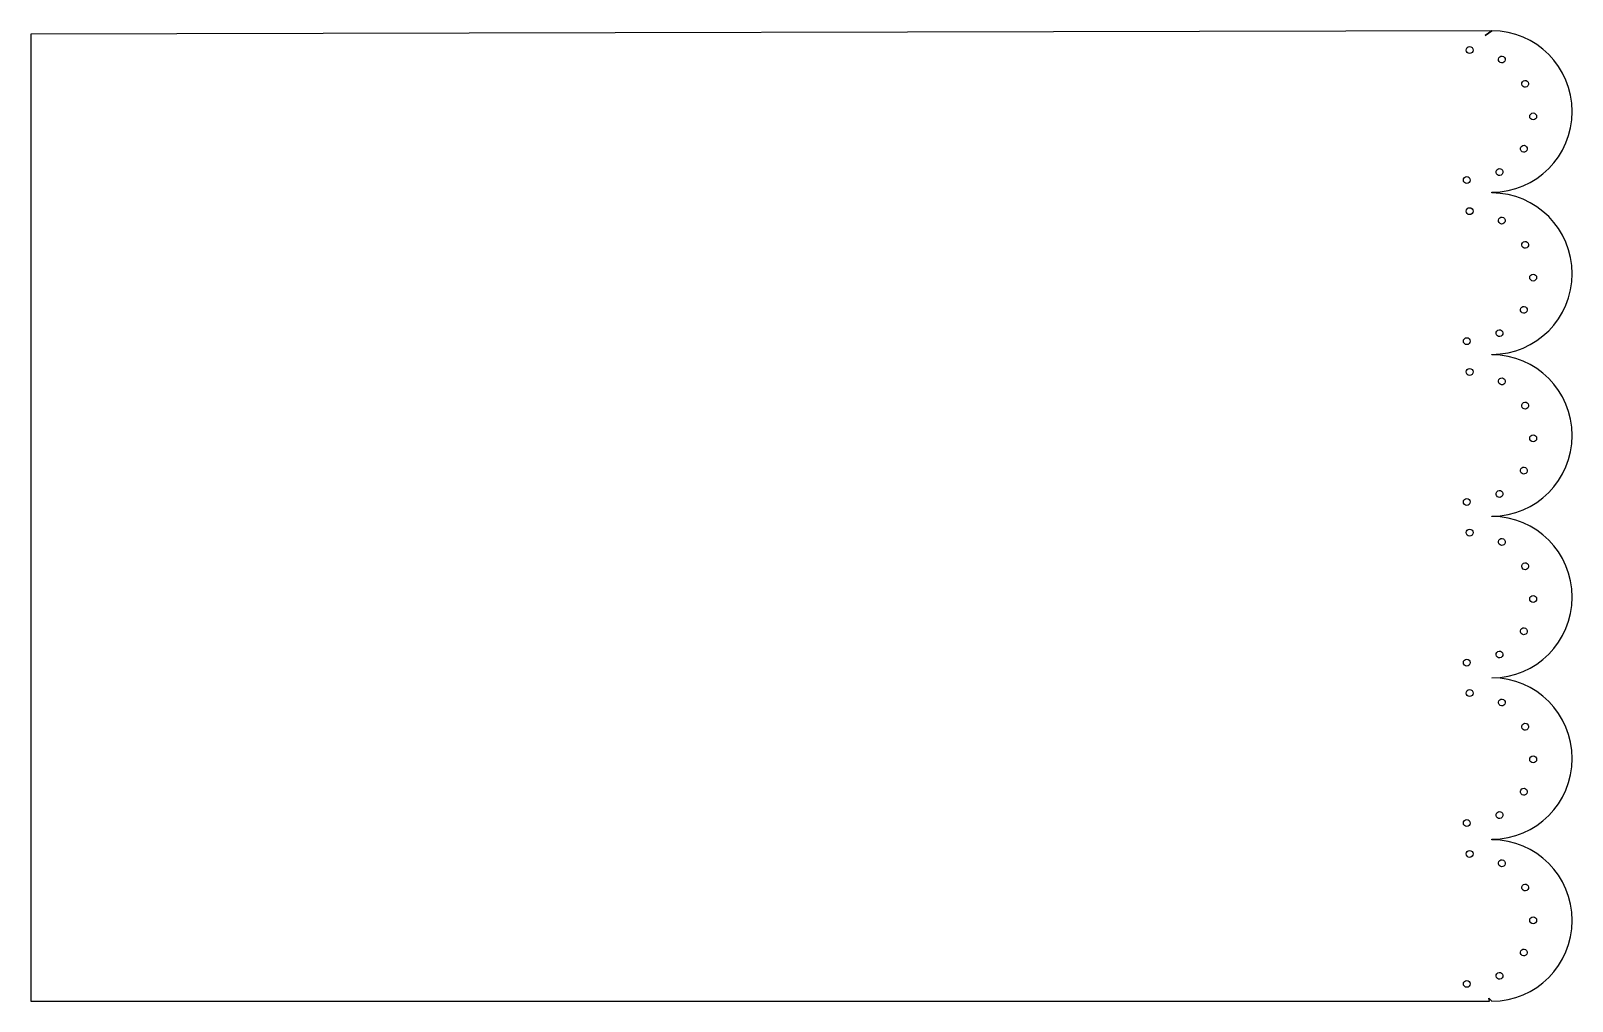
# Model space of a CAD drawing. Header units: centimetres. Extents: x -9.9 to 9.9, y -6.2 to 6.2.
import ezdxf

# ---------------------------------------------------------------- set-up
doc = ezdxf.new("R2010")
doc.units = ezdxf.units.CM
doc.header["$MEASUREMENT"] = 0
doc.layers.add('Camada 1', color=7, linetype='Continuous')

msp = doc.modelspace()

# ---------------------------------------------------------------- linework, layer by layer
at = {"layer": 'Camada 1'}
for points, knots in [([(8.83702, -6.19872), (8.83702, -6.19872), (8.84705, -6.23772), (8.84705, -6.23772), (8.84705, -6.23772), (8.84705, -6.23772), (-9.9108, -6.23772), (-9.9108, -6.23772), (-9.9108, -6.23772), (-9.9108, -6.23772), (-9.9108, 6.19494), (-9.9108, 6.19494), (-9.9108, 6.19494), (-9.9108, 6.19494), (8.87954, 6.2377), (8.87954, 6.2377), (8.87954, 6.2377), (8.87954, 6.2377), (8.79286, 6.17703), (8.79286, 6.17703), (8.79286, 6.17703), (8.79286, 6.17703), (8.87954, 6.2377), (8.87954, 6.2377), (8.87954, 6.2377), (9.44908, 6.2377), (9.91081, 5.77307), (9.91081, 5.19995), (9.91081, 5.19995), (9.91081, 4.62673), (9.44911, 4.16217), (8.87954, 4.16217), (8.87954, 4.16217), (8.87954, 4.16217), (8.87954, 4.15325), (8.87954, 4.15325), (8.87954, 4.15325), (9.44908, 4.15325), (9.91081, 3.68862), (9.91081, 3.11547), (9.91081, 3.11547), (9.91081, 2.54241), (9.44911, 2.07754), (8.87954, 2.07754), (8.87954, 2.07754), (8.87954, 2.07754), (8.87954, 2.07304), (8.87954, 2.07304), (8.87954, 2.07304), (9.44908, 2.07304), (9.91081, 1.60867), (9.91081, 1.03545), (9.91081, 1.03545), (9.91081, 0.46223), (9.44911, -0.00214), (8.87954, -0.00214), (8.87954, -0.00214), (8.87954, -0.00214), (8.87954, -0.00532), (8.87954, -0.00532), (8.87954, -0.00532), (9.44908, -0.00532), (9.91081, -0.46988), (9.91081, -1.04294), (9.91081, -1.04294), (9.91081, -1.61616), (9.44911, -2.08087), (8.87954, -2.08087), (8.87954, -2.08087), (8.87954, -2.08087), (8.87954, -2.08103), (8.87954, -2.08103), (8.87954, -2.08103), (9.44908, -2.08103), (9.91081, -2.5459), (9.91081, -3.11896), (9.91081, -3.11896), (9.91081, -3.69199), (9.44911, -4.15655), (8.87954, -4.15655), (8.87954, -4.15655), (8.87954, -4.15655), (8.87954, -4.16205), (8.87954, -4.16205), (8.87954, -4.16205), (9.44908, -4.16205), (9.91081, -4.62661), (9.91081, -5.19983), (9.91081, -5.19983), (9.91081, -5.77289), (9.44911, -6.23761), (8.87954, -6.23761), (8.87954, -6.23761), (8.87954, -6.23761), (8.83702, -6.19872), (8.83702, -6.19872)], [0, 0, 0, 0, 0.04, 0.04, 0.04, 0.04, 0.08, 0.08, 0.08, 0.08, 0.12, 0.12, 0.12, 0.12, 0.16, 0.16, 0.16, 0.16, 0.2, 0.2, 0.2, 0.2, 0.24, 0.24, 0.24, 0.24, 0.28, 0.28, 0.28, 0.28, 0.32, 0.32, 0.32, 0.32, 0.36, 0.36, 0.36, 0.36, 0.4, 0.4, 0.4, 0.4, 0.44, 0.44, 0.44, 0.44, 0.48, 0.48, 0.48, 0.48, 0.52, 0.52, 0.52, 0.52, 0.56, 0.56, 0.56, 0.56, 0.6, 0.6, 0.6, 0.6, 0.64, 0.64, 0.64, 0.64, 0.68, 0.68, 0.68, 0.68, 0.72, 0.72, 0.72, 0.72, 0.76, 0.76, 0.76, 0.76, 0.8, 0.8, 0.8, 0.8, 0.84, 0.84, 0.84, 0.84, 0.88, 0.88, 0.88, 0.88, 0.92, 0.92, 0.92, 0.92, 1, 1, 1, 1]), ([(8.54701, 5.99042), (8.54701, 5.96584), (8.56683, 5.94592), (8.59135, 5.94592), (8.59135, 5.94592), (8.61601, 5.94592), (8.63585, 5.96584), (8.63585, 5.99042), (8.63585, 5.99042), (8.63585, 6.01492), (8.61601, 6.03484), (8.59135, 6.03484), (8.59135, 6.03484), (8.56682, 6.03484), (8.54701, 6.01494), (8.54701, 5.99042)], [0, 0, 0, 0, 0.2, 0.2, 0.2, 0.2, 0.4, 0.4, 0.4, 0.4, 0.6, 0.6, 0.6, 0.6, 1, 1, 1, 1]), ([(8.96836, 5.89183), (8.956, 5.8704), (8.96336, 5.84333), (8.98468, 5.83108), (8.98468, 5.83108), (9.00585, 5.81891), (9.03302, 5.82608), (9.04519, 5.84725), (9.04519, 5.84725), (9.0577, 5.8686), (9.05035, 5.89575), (9.02902, 5.9081), (9.02902, 5.9081), (9.0077, 5.92025), (8.98069, 5.91292), (8.96836, 5.89183)], [0, 0, 0, 0, 0.2, 0.2, 0.2, 0.2, 0.4, 0.4, 0.4, 0.4, 0.6, 0.6, 0.6, 0.6, 1, 1, 1, 1]), ([(9.28406, 5.59563), (9.26271, 5.5833), (9.25538, 5.55621), (9.26774, 5.53504), (9.26774, 5.53504), (9.28007, 5.51371), (9.30724, 5.50644), (9.32841, 5.51872), (9.32841, 5.51872), (9.34976, 5.53097), (9.35709, 5.55814), (9.34473, 5.57939), (9.34473, 5.57939), (9.3324, 5.60071), (9.30541, 5.60788), (9.28406, 5.59563)], [0, 0, 0, 0, 0.2, 0.2, 0.2, 0.2, 0.4, 0.4, 0.4, 0.4, 0.6, 0.6, 0.6, 0.6, 1, 1, 1, 1]), ([(9.40939, 5.18145), (9.3847, 5.18145), (9.36473, 5.16153), (9.36505, 5.13703), (9.36505, 5.13703), (9.36471, 5.11253), (9.38471, 5.09253), (9.40939, 5.09253), (9.40939, 5.09253), (9.43373, 5.09253), (9.45373, 5.11237), (9.45373, 5.13703), (9.45373, 5.13703), (9.45373, 5.16153), (9.43373, 5.18145), (9.40939, 5.18145)], [0, 0, 0, 0, 0.2, 0.2, 0.2, 0.2, 0.4, 0.4, 0.4, 0.4, 0.6, 0.6, 0.6, 0.6, 1, 1, 1, 1]), ([(9.31073, 4.76016), (9.28938, 4.77225), (9.26223, 4.765), (9.2499, 4.74381), (9.2499, 4.74381), (9.23773, 4.72248), (9.24506, 4.69539), (9.26604, 4.68306), (9.26604, 4.68306), (9.28739, 4.67092), (9.31456, 4.67814), (9.32689, 4.69931), (9.32689, 4.69931), (9.33906, 4.72066), (9.33173, 4.74772), (9.31073, 4.76016)], [0, 0, 0, 0, 0.2, 0.2, 0.2, 0.2, 0.4, 0.4, 0.4, 0.4, 0.6, 0.6, 0.6, 0.6, 1, 1, 1, 1]), ([(8.60032, 4.3191), (8.60032, 4.3436), (8.58032, 4.36352), (8.55582, 4.36352), (8.55582, 4.36352), (8.53129, 4.36352), (8.51129, 4.34362), (8.51163, 4.3191), (8.51163, 4.3191), (8.51129, 4.2946), (8.53129, 4.27468), (8.55582, 4.27468), (8.55582, 4.27468), (8.58032, 4.2747), (8.60032, 4.2946), (8.60032, 4.3191)], [0, 0, 0, 0, 0.2, 0.2, 0.2, 0.2, 0.4, 0.4, 0.4, 0.4, 0.6, 0.6, 0.6, 0.6, 1, 1, 1, 1]), ([(9.01455, 4.44446), (9.00238, 4.46563), (8.97505, 4.47298), (8.95388, 4.46071), (8.95388, 4.46071), (8.93253, 4.44838), (8.92538, 4.42129), (8.93771, 4.39996), (8.93771, 4.39996), (8.94988, 4.37879), (8.97703, 4.37146), (8.99822, 4.38371), (8.99822, 4.38371), (9.01953, 4.39596), (9.02672, 4.42311), (9.01455, 4.44446)], [0, 0, 0, 0, 0.2, 0.2, 0.2, 0.2, 0.4, 0.4, 0.4, 0.4, 0.6, 0.6, 0.6, 0.6, 1, 1, 1, 1]), ([(8.54701, 3.91915), (8.54701, 3.89457), (8.56683, 3.87465), (8.59135, 3.87465), (8.59135, 3.87465), (8.61601, 3.87465), (8.63585, 3.89457), (8.63585, 3.91915), (8.63585, 3.91915), (8.63585, 3.94365), (8.61601, 3.96349), (8.59135, 3.96349), (8.59135, 3.96349), (8.56682, 3.9635), (8.54701, 3.94365), (8.54701, 3.91915)], [0, 0, 0, 0, 0.2, 0.2, 0.2, 0.2, 0.4, 0.4, 0.4, 0.4, 0.6, 0.6, 0.6, 0.6, 1, 1, 1, 1]), ([(8.96836, 3.82049), (8.956, 3.79914), (8.96336, 3.77199), (8.98468, 3.75982), (8.98468, 3.75982), (9.00585, 3.74741), (9.03302, 3.75482), (9.04519, 3.77599), (9.04519, 3.77599), (9.0577, 3.79724), (9.05035, 3.82441), (9.02902, 3.83674), (9.02902, 3.83674), (9.0077, 3.84899), (8.98069, 3.84163), (8.96836, 3.82049)], [0, 0, 0, 0, 0.2, 0.2, 0.2, 0.2, 0.4, 0.4, 0.4, 0.4, 0.6, 0.6, 0.6, 0.6, 1, 1, 1, 1]), ([(9.28406, 3.52429), (9.26271, 3.51204), (9.25538, 3.48487), (9.26774, 3.46362), (9.26774, 3.46362), (9.28007, 3.44235), (9.30724, 3.4351), (9.32841, 3.44727), (9.32841, 3.44727), (9.34976, 3.4596), (9.35709, 3.48669), (9.34473, 3.50802), (9.34473, 3.50802), (9.3324, 3.52929), (9.30541, 3.53654), (9.28406, 3.52429)], [0, 0, 0, 0, 0.2, 0.2, 0.2, 0.2, 0.4, 0.4, 0.4, 0.4, 0.6, 0.6, 0.6, 0.6, 1, 1, 1, 1]), ([(9.40939, 3.11), (9.3847, 3.11), (9.36473, 3.09016), (9.36505, 3.06574), (9.36505, 3.06574), (9.36471, 3.04116), (9.38471, 3.02132), (9.40939, 3.02132), (9.40939, 3.02132), (9.43373, 3.02132), (9.45373, 3.04108), (9.45373, 3.06574), (9.45373, 3.06574), (9.45373, 3.09016), (9.43373, 3.11), (9.40939, 3.11)], [0, 0, 0, 0, 0.2, 0.2, 0.2, 0.2, 0.4, 0.4, 0.4, 0.4, 0.6, 0.6, 0.6, 0.6, 1, 1, 1, 1]), ([(9.31073, 2.68863), (9.28938, 2.70096), (9.26223, 2.69363), (9.2499, 2.67246), (9.2499, 2.67246), (9.23773, 2.65129), (9.24506, 2.62396), (9.26604, 2.61163), (9.26604, 2.61163), (9.28739, 2.59946), (9.31456, 2.60663), (9.32689, 2.62795), (9.32689, 2.62795), (9.33906, 2.64929), (9.33173, 2.67646), (9.31073, 2.68863)], [0, 0, 0, 0, 0.2, 0.2, 0.2, 0.2, 0.4, 0.4, 0.4, 0.4, 0.6, 0.6, 0.6, 0.6, 1, 1, 1, 1]), ([(9.01455, 2.37309), (9.00238, 2.39426), (8.97505, 2.40159), (8.95388, 2.38926), (8.95388, 2.38926), (8.93253, 2.37709), (8.92538, 2.34976), (8.93771, 2.32859), (8.93771, 2.32859), (8.94988, 2.30742), (8.97703, 2.30009), (8.99822, 2.31242), (8.99822, 2.31242), (9.01953, 2.32459), (9.02672, 2.35192), (9.01455, 2.37309)], [0, 0, 0, 0, 0.2, 0.2, 0.2, 0.2, 0.4, 0.4, 0.4, 0.4, 0.6, 0.6, 0.6, 0.6, 1, 1, 1, 1]), ([(8.60032, 2.24791), (8.60032, 2.27241), (8.58032, 2.29225), (8.55582, 2.29225), (8.55582, 2.29225), (8.53129, 2.29225), (8.51129, 2.27241), (8.51163, 2.24791), (8.51163, 2.24791), (8.51129, 2.22322), (8.53129, 2.20341), (8.55582, 2.20341), (8.55582, 2.20341), (8.58032, 2.20341), (8.60032, 2.22323), (8.60032, 2.24791)], [0, 0, 0, 0, 0.2, 0.2, 0.2, 0.2, 0.4, 0.4, 0.4, 0.4, 0.6, 0.6, 0.6, 0.6, 1, 1, 1, 1]), ([(8.54701, 1.85204), (8.54701, 1.82754), (8.56683, 1.8077), (8.59135, 1.8077), (8.59135, 1.8077), (8.61601, 1.8077), (8.63585, 1.82754), (8.63585, 1.85204), (8.63585, 1.85204), (8.63585, 1.8767), (8.61601, 1.8967), (8.59135, 1.8967), (8.59135, 1.8967), (8.56682, 1.89671), (8.54701, 1.8767), (8.54701, 1.85204)], [0, 0, 0, 0, 0.2, 0.2, 0.2, 0.2, 0.4, 0.4, 0.4, 0.4, 0.6, 0.6, 0.6, 0.6, 1, 1, 1, 1]), ([(8.96836, 1.75354), (8.956, 1.73219), (8.96336, 1.7052), (8.98468, 1.69287), (8.98468, 1.69287), (9.00585, 1.68054), (9.03302, 1.68771), (9.04519, 1.70904), (9.04519, 1.70904), (9.0577, 1.73021), (9.05035, 1.75738), (9.02902, 1.76971), (9.02902, 1.76971), (9.00769, 1.78204), (8.98069, 1.77471), (8.96836, 1.75354)], [0, 0, 0, 0, 0.2, 0.2, 0.2, 0.2, 0.4, 0.4, 0.4, 0.4, 0.6, 0.6, 0.6, 0.6, 1, 1, 1, 1]), ([(9.28406, 1.45734), (9.26271, 1.44501), (9.25538, 1.41784), (9.26774, 1.39683), (9.26774, 1.39683), (9.28007, 1.37516), (9.30724, 1.36799), (9.32841, 1.38032), (9.32841, 1.38032), (9.34976, 1.39265), (9.35709, 1.41966), (9.34473, 1.44099), (9.34473, 1.44099), (9.3324, 1.46252), (9.30541, 1.46967), (9.28406, 1.45734)], [0, 0, 0, 0, 0.2, 0.2, 0.2, 0.2, 0.4, 0.4, 0.4, 0.4, 0.6, 0.6, 0.6, 0.6, 1, 1, 1, 1]), ([(9.40939, 1.04313), (9.3847, 1.04313), (9.36473, 1.02329), (9.36505, 0.99863), (9.36505, 0.99863), (9.36471, 0.97431), (9.38471, 0.95429), (9.40939, 0.95429), (9.40939, 0.95429), (9.43373, 0.95429), (9.45373, 0.97413), (9.45373, 0.99863), (9.45373, 0.99863), (9.45373, 1.02329), (9.43373, 1.04313), (9.40939, 1.04313)], [0, 0, 0, 0, 0.2, 0.2, 0.2, 0.2, 0.4, 0.4, 0.4, 0.4, 0.6, 0.6, 0.6, 0.6, 1, 1, 1, 1]), ([(9.31073, 0.62176), (9.28938, 0.63409), (9.26223, 0.62676), (9.2499, 0.60541), (9.2499, 0.60541), (9.23773, 0.58424), (9.24506, 0.55691), (9.26604, 0.5449), (9.26604, 0.5449), (9.28739, 0.53257), (9.31456, 0.53974), (9.32689, 0.56107), (9.32689, 0.56107), (9.33906, 0.58226), (9.33173, 0.60943), (9.31073, 0.62176)], [0, 0, 0, 0, 0.2, 0.2, 0.2, 0.2, 0.4, 0.4, 0.4, 0.4, 0.6, 0.6, 0.6, 0.6, 1, 1, 1, 1]), ([(8.60032, 0.18072), (8.60032, 0.20541), (8.58032, 0.22522), (8.55582, 0.22522), (8.55582, 0.22522), (8.53129, 0.22522), (8.51129, 0.20538), (8.51163, 0.18072), (8.51163, 0.18072), (8.51129, 0.1564), (8.53129, 0.13638), (8.55582, 0.13638), (8.55582, 0.13638), (8.58032, 0.13638), (8.60032, 0.15638), (8.60032, 0.18072)], [0, 0, 0, 0, 0.2, 0.2, 0.2, 0.2, 0.4, 0.4, 0.4, 0.4, 0.6, 0.6, 0.6, 0.6, 1, 1, 1, 1]), ([(9.01455, 0.30606), (9.00238, 0.32739), (8.97505, 0.33471), (8.95388, 0.32223), (8.95388, 0.32223), (8.93253, 0.31006), (8.92538, 0.28307), (8.93771, 0.2619), (8.93771, 0.2619), (8.94988, 0.24039), (8.97703, 0.23306), (8.99822, 0.24523), (8.99822, 0.24523), (9.01953, 0.25756), (9.02672, 0.28473), (9.01455, 0.30606)], [0, 0, 0, 0, 0.2, 0.2, 0.2, 0.2, 0.4, 0.4, 0.4, 0.4, 0.6, 0.6, 0.6, 0.6, 1, 1, 1, 1]), ([(8.54701, -0.21316), (8.54701, -0.23766), (8.56683, -0.2575), (8.59135, -0.2575), (8.59135, -0.2575), (8.61601, -0.2575), (8.63585, -0.23766), (8.63585, -0.21316), (8.63585, -0.21316), (8.63585, -0.18863), (8.61601, -0.16882), (8.59135, -0.16882), (8.59135, -0.16882), (8.56682, -0.16882), (8.54701, -0.18863), (8.54701, -0.21316)], [0, 0, 0, 0, 0.2, 0.2, 0.2, 0.2, 0.4, 0.4, 0.4, 0.4, 0.6, 0.6, 0.6, 0.6, 1, 1, 1, 1]), ([(8.96836, -0.31185), (8.956, -0.33318), (8.96336, -0.36035), (8.98468, -0.37252), (8.98468, -0.37252), (9.00585, -0.38469), (9.03302, -0.37736), (9.04519, -0.3562), (9.04519, -0.3562), (9.0577, -0.33501), (9.05035, -0.30786), (9.02902, -0.2955), (9.02902, -0.2955), (9.0077, -0.28317), (8.98069, -0.29066), (8.96836, -0.31185)], [0, 0, 0, 0, 0.2, 0.2, 0.2, 0.2, 0.4, 0.4, 0.4, 0.4, 0.6, 0.6, 0.6, 0.6, 1, 1, 1, 1]), ([(9.28406, -0.60787), (9.26271, -0.6202), (9.25538, -0.64735), (9.26774, -0.66854), (9.26774, -0.66854), (9.28007, -0.68987), (9.30724, -0.69704), (9.32841, -0.68486), (9.32841, -0.68486), (9.34976, -0.67269), (9.35709, -0.64552), (9.34473, -0.62419), (9.34473, -0.62419), (9.3324, -0.603), (9.30541, -0.59551), (9.28406, -0.60787)], [0, 0, 0, 0, 0.2, 0.2, 0.2, 0.2, 0.4, 0.4, 0.4, 0.4, 0.6, 0.6, 0.6, 0.6, 1, 1, 1, 1]), ([(9.40939, -1.02223), (9.3847, -1.02223), (9.36473, -1.04205), (9.36505, -1.06673), (9.36505, -1.06673), (9.36471, -1.09123), (9.38471, -1.11107), (9.40939, -1.11107), (9.40939, -1.11107), (9.43373, -1.11107), (9.45373, -1.09123), (9.45373, -1.06673), (9.45373, -1.06673), (9.45373, -1.04205), (9.43373, -1.02223), (9.40939, -1.02223)], [0, 0, 0, 0, 0.2, 0.2, 0.2, 0.2, 0.4, 0.4, 0.4, 0.4, 0.6, 0.6, 0.6, 0.6, 1, 1, 1, 1]), ([(9.31073, -1.44361), (9.28938, -1.43125), (9.26223, -1.43861), (9.2499, -1.45978), (9.2499, -1.45978), (9.23773, -1.48111), (9.24506, -1.50844), (9.26604, -1.52061), (9.26604, -1.52061), (9.28739, -1.53297), (9.31456, -1.52545), (9.32689, -1.50429), (9.32689, -1.50429), (9.33906, -1.48311), (9.33173, -1.45578), (9.31073, -1.44361)], [0, 0, 0, 0, 0.2, 0.2, 0.2, 0.2, 0.4, 0.4, 0.4, 0.4, 0.6, 0.6, 0.6, 0.6, 1, 1, 1, 1]), ([(9.01455, -1.75915), (9.00238, -1.73796), (8.97505, -1.73081), (8.95388, -1.74298), (8.95388, -1.74298), (8.93253, -1.75515), (8.92538, -1.78248), (8.93771, -1.80365), (8.93771, -1.80365), (8.94988, -1.825), (8.97703, -1.83215), (8.99822, -1.81982), (8.99822, -1.81982), (9.01953, -1.80765), (9.02672, -1.78029), (9.01455, -1.75915)], [0, 0, 0, 0, 0.2, 0.2, 0.2, 0.2, 0.4, 0.4, 0.4, 0.4, 0.6, 0.6, 0.6, 0.6, 1, 1, 1, 1]), ([(8.60032, -1.88448), (8.60032, -1.85995), (8.58032, -1.83995), (8.55582, -1.83995), (8.55582, -1.83995), (8.53129, -1.83995), (8.51129, -1.85995), (8.51163, -1.88448), (8.51163, -1.88448), (8.51129, -1.90914), (8.53129, -1.92898), (8.55582, -1.92882), (8.55582, -1.92882), (8.58032, -1.92898), (8.60032, -1.90914), (8.60032, -1.88448)], [0, 0, 0, 0, 0.2, 0.2, 0.2, 0.2, 0.4, 0.4, 0.4, 0.4, 0.6, 0.6, 0.6, 0.6, 1, 1, 1, 1]), ([(8.54701, -2.2762), (8.54701, -2.30086), (8.56683, -2.32054), (8.59135, -2.32054), (8.59135, -2.32054), (8.61601, -2.32054), (8.63585, -2.30085), (8.63585, -2.2762), (8.63585, -2.2762), (8.63585, -2.25186), (8.61601, -2.23154), (8.59135, -2.23154), (8.59135, -2.23154), (8.56682, -2.23151), (8.54701, -2.25186), (8.54701, -2.2762)], [0, 0, 0, 0, 0.2, 0.2, 0.2, 0.2, 0.4, 0.4, 0.4, 0.4, 0.6, 0.6, 0.6, 0.6, 1, 1, 1, 1]), ([(8.96836, -2.37486), (8.956, -2.39603), (8.96336, -2.42317), (8.98468, -2.43534), (8.98468, -2.43534), (9.00585, -2.4477), (9.03302, -2.4405), (9.04519, -2.41936), (9.04519, -2.41936), (9.0577, -2.39801), (9.05035, -2.37086), (9.02902, -2.35851), (9.02902, -2.35851), (9.0077, -2.34634), (8.98069, -2.35354), (8.96836, -2.37486)], [0, 0, 0, 0, 0.2, 0.2, 0.2, 0.2, 0.4, 0.4, 0.4, 0.4, 0.6, 0.6, 0.6, 0.6, 1, 1, 1, 1]), ([(9.28406, -2.6709), (9.26271, -2.68323), (9.25538, -2.71038), (9.26774, -2.73157), (9.26774, -2.73157), (9.28007, -2.7529), (9.30724, -2.76022), (9.32841, -2.74789), (9.32841, -2.74789), (9.34976, -2.73556), (9.35709, -2.70839), (9.34473, -2.68722), (9.34473, -2.68722), (9.3324, -2.66588), (9.30541, -2.65873), (9.28406, -2.6709)], [0, 0, 0, 0, 0.2, 0.2, 0.2, 0.2, 0.4, 0.4, 0.4, 0.4, 0.6, 0.6, 0.6, 0.6, 1, 1, 1, 1]), ([(9.40939, -3.08508), (9.3847, -3.08508), (9.36473, -3.10527), (9.36505, -3.12961), (9.36505, -3.12961), (9.36471, -3.15395), (9.38471, -3.17395), (9.40939, -3.17395), (9.40939, -3.17395), (9.43373, -3.17395), (9.45373, -3.15426), (9.45373, -3.12961), (9.45373, -3.12961), (9.45373, -3.10527), (9.43373, -3.08508), (9.40939, -3.08508)], [0, 0, 0, 0, 0.2, 0.2, 0.2, 0.2, 0.4, 0.4, 0.4, 0.4, 0.6, 0.6, 0.6, 0.6, 1, 1, 1, 1]), ([(9.31073, -3.50646), (9.28938, -3.49429), (9.26223, -3.50149), (9.2499, -3.52281), (9.2499, -3.52281), (9.23773, -3.54414), (9.24506, -3.57112), (9.26604, -3.58329), (9.26604, -3.58329), (9.28739, -3.5958), (9.31456, -3.58845), (9.32689, -3.56731), (9.32689, -3.56731), (9.33906, -3.54596), (9.33173, -3.51881), (9.31073, -3.50646)], [0, 0, 0, 0, 0.2, 0.2, 0.2, 0.2, 0.4, 0.4, 0.4, 0.4, 0.6, 0.6, 0.6, 0.6, 1, 1, 1, 1]), ([(8.60032, -3.94752), (8.60032, -3.92283), (8.58032, -3.90299), (8.55582, -3.90299), (8.55582, -3.90299), (8.53129, -3.90299), (8.51129, -3.92283), (8.51163, -3.94752), (8.51163, -3.94752), (8.51129, -3.97186), (8.53129, -3.99186), (8.55582, -3.99186), (8.55582, -3.99186), (8.58032, -3.99184), (8.60032, -3.97186), (8.60032, -3.94752)], [0, 0, 0, 0, 0.2, 0.2, 0.2, 0.2, 0.4, 0.4, 0.4, 0.4, 0.6, 0.6, 0.6, 0.6, 1, 1, 1, 1]), ([(9.01455, -3.82232), (9.00238, -3.80081), (8.97505, -3.79348), (8.95388, -3.80581), (8.95388, -3.80581), (8.93253, -3.81817), (8.92538, -3.84531), (8.93771, -3.86651), (8.93771, -3.86651), (8.94988, -3.88784), (8.97703, -3.89535), (8.99822, -3.88299), (8.99822, -3.88299), (9.01953, -3.87066), (9.02672, -3.84348), (9.01455, -3.82232)], [0, 0, 0, 0, 0.2, 0.2, 0.2, 0.2, 0.4, 0.4, 0.4, 0.4, 0.6, 0.6, 0.6, 0.6, 1, 1, 1, 1]), ([(8.54701, -4.34405), (8.54701, -4.36871), (8.56683, -4.38855), (8.59135, -4.38855), (8.59135, -4.38855), (8.61601, -4.38855), (8.63585, -4.36871), (8.63585, -4.34405), (8.63585, -4.34405), (8.63585, -4.31936), (8.61601, -4.29952), (8.59135, -4.29952), (8.59135, -4.29952), (8.56682, -4.29952), (8.54701, -4.31936), (8.54701, -4.34405)], [0, 0, 0, 0, 0.2, 0.2, 0.2, 0.2, 0.4, 0.4, 0.4, 0.4, 0.6, 0.6, 0.6, 0.6, 1, 1, 1, 1]), ([(8.96836, -4.44255), (8.956, -4.4639), (8.96336, -4.49105), (8.98468, -4.5034), (8.98468, -4.5034), (9.00585, -4.51557), (9.03302, -4.50824), (9.04519, -4.48723), (9.04519, -4.48723), (9.0577, -4.46588), (9.05035, -4.43873), (9.02902, -4.42638), (9.02902, -4.42638), (9.0077, -4.41403), (8.98069, -4.42154), (8.96836, -4.44255)], [0, 0, 0, 0, 0.2, 0.2, 0.2, 0.2, 0.4, 0.4, 0.4, 0.4, 0.6, 0.6, 0.6, 0.6, 1, 1, 1, 1]), ([(9.28406, -4.73875), (9.26271, -4.75124), (9.25538, -4.77825), (9.26774, -4.79942), (9.26774, -4.79942), (9.28007, -4.82059), (9.30724, -4.82792), (9.32841, -4.81574), (9.32841, -4.81574), (9.34976, -4.80357), (9.35709, -4.77624), (9.34473, -4.75489), (9.34473, -4.75489), (9.3324, -4.73373), (9.30541, -4.72658), (9.28406, -4.73875)], [0, 0, 0, 0, 0.2, 0.2, 0.2, 0.2, 0.4, 0.4, 0.4, 0.4, 0.6, 0.6, 0.6, 0.6, 1, 1, 1, 1]), ([(9.40939, -5.15312), (9.3847, -5.15312), (9.36473, -5.17294), (9.36505, -5.19746), (9.36505, -5.19746), (9.36471, -5.22196), (9.38471, -5.24196), (9.40939, -5.24196), (9.40939, -5.24196), (9.43373, -5.24196), (9.45373, -5.22196), (9.45373, -5.19746), (9.45373, -5.19746), (9.45373, -5.17294), (9.43373, -5.15312), (9.40939, -5.15312)], [0, 0, 0, 0, 0.2, 0.2, 0.2, 0.2, 0.4, 0.4, 0.4, 0.4, 0.6, 0.6, 0.6, 0.6, 1, 1, 1, 1]), ([(9.31073, -5.57431), (9.28938, -5.56217), (9.26223, -5.56947), (9.2499, -5.59066), (9.2499, -5.59066), (9.23773, -5.61183), (9.24506, -5.63897), (9.26604, -5.65133), (9.26604, -5.65133), (9.28739, -5.6635), (9.31456, -5.6563), (9.32689, -5.63516), (9.32689, -5.63516), (9.33906, -5.61381), (9.33173, -5.58666), (9.31073, -5.57431)], [0, 0, 0, 0, 0.2, 0.2, 0.2, 0.2, 0.4, 0.4, 0.4, 0.4, 0.6, 0.6, 0.6, 0.6, 1, 1, 1, 1]), ([(9.01455, -5.88985), (9.00238, -5.86868), (8.97505, -5.86135), (8.95388, -5.87387), (8.95388, -5.87387), (8.93253, -5.88604), (8.92538, -5.91319), (8.93771, -5.93454), (8.93771, -5.93454), (8.94988, -5.95571), (8.97703, -5.96288), (8.99822, -5.95052), (8.99822, -5.95052), (9.01953, -5.93853), (9.02672, -5.91118), (9.01455, -5.88985)], [0, 0, 0, 0, 0.2, 0.2, 0.2, 0.2, 0.4, 0.4, 0.4, 0.4, 0.6, 0.6, 0.6, 0.6, 1, 1, 1, 1]), ([(8.60032, -6.01518), (8.60032, -5.99068), (8.58032, -5.97102), (8.55582, -5.97102), (8.55582, -5.97102), (8.53129, -5.97102), (8.51129, -5.99068), (8.51163, -6.01518), (8.51163, -6.01518), (8.51129, -6.03987), (8.53129, -6.05971), (8.55582, -6.05971), (8.55582, -6.05971), (8.58032, -6.05971), (8.60032, -6.03987), (8.60032, -6.01518)], [0, 0, 0, 0, 0.2, 0.2, 0.2, 0.2, 0.4, 0.4, 0.4, 0.4, 0.6, 0.6, 0.6, 0.6, 1, 1, 1, 1])]:
    msp.add_open_spline(points, degree=3, knots=knots, dxfattribs=at)

doc.saveas('drawing.dxf')
